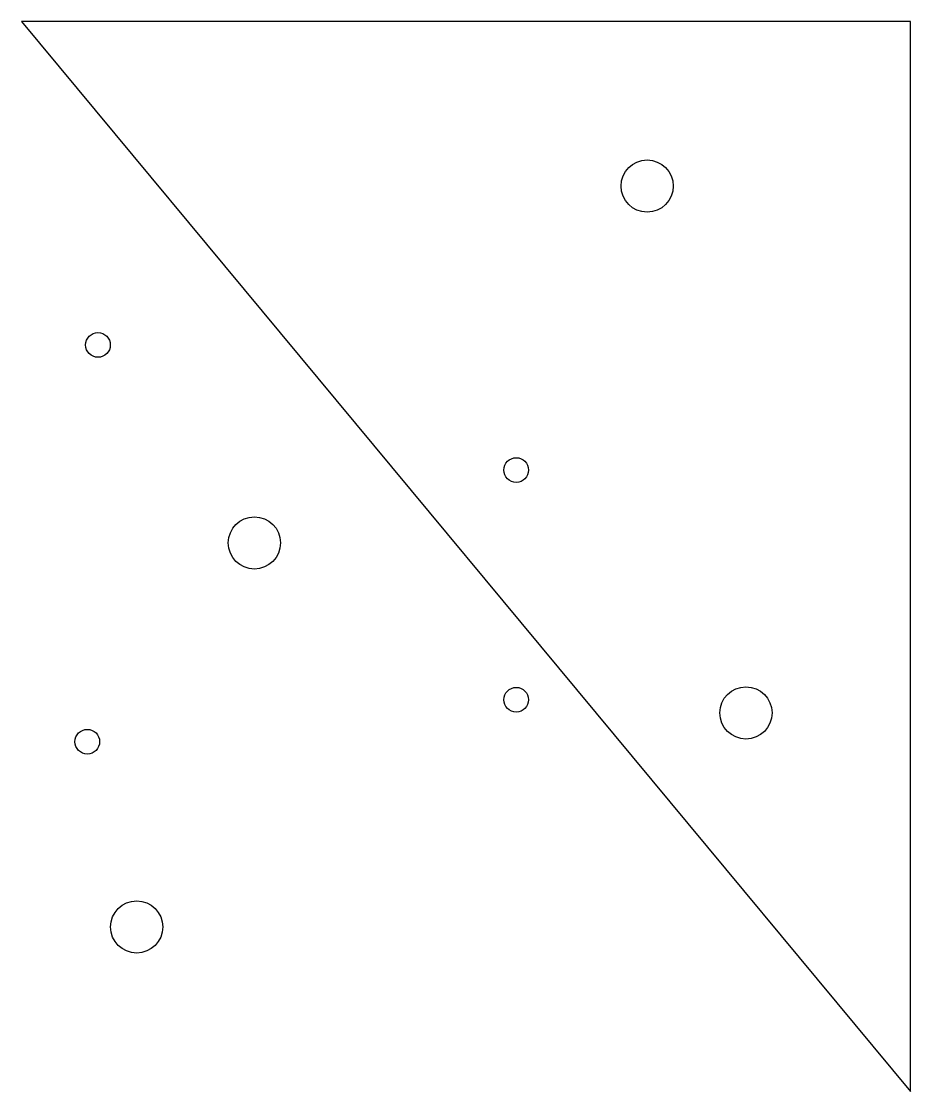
# Model space of a CAD drawing. Extents: x 6 to 114, y -40 to 90.
import ezdxf

# ---------------------------------------------------------------- set-up
doc = ezdxf.new("R2010")
doc.units = 0
doc.layers.get('0').update_dxf_attribs({"linetype": 'continuous'})

msp = doc.modelspace()

# ---------------------------------------------------------------- linework, layer by layer
at = {"color": 0}
msp.add_lwpolyline([(114, 90), (6, 90), (114, -40), (114, 90)], close=True, dxfattribs=at)
for centre, radius in [((82, 70), 3.17), ((15.3, 50.7), 1.5), ((66.1, 35.5), 1.5), ((34.3, 26.65), 3.17), ((94, 6), 3.17), ((66.1, 7.6), 1.5), ((14, 2.5), 1.5), ((20, -20), 3.17)]:
    msp.add_circle(centre, radius, dxfattribs=at)

doc.saveas('drawing.dxf')
